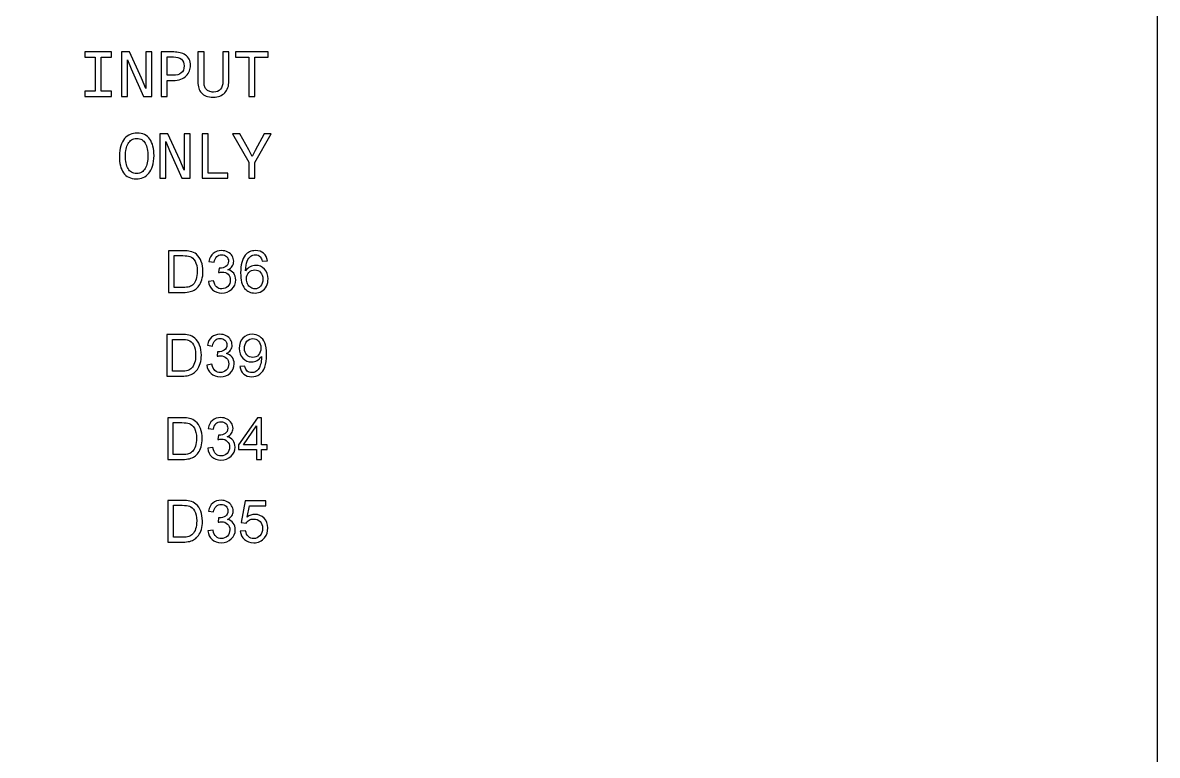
# Model space of a CAD drawing. Extents: x -3.55 to 1.83, y -0.93 to 2.57.
# Drawn here: x 0.479 to 1.833, y -0.05 to 0.824 of the extents above; entities that cross this region are included whole.
import ezdxf

# ---------------------------------------------------------------- set-up
doc = ezdxf.new("R2010")
doc.units = 0
doc.header["$MEASUREMENT"] = 0
doc.layers.add('LAYER_1', color=7, linetype='CONTINUOUS')

msp = doc.modelspace()

# ---------------------------------------------------------------- linework, layer by layer
at = {"layer": 'LAYER_1'}
msp.add_lwpolyline([(-2.9308, -0.9252), (1.833, -0.9252), (1.833, 2.5716), (-2.9308, 2.5716), (-2.9308, -0.9252)], close=True, dxfattribs=at)
for points, knots in [([(0.5651, 0.7834), (0.5651, 0.7834), (0.5529, 0.7834), (0.5529, 0.7834), (0.5529, 0.7834), (0.5529, 0.7895), (0.5529, 0.7895), (0.5529, 0.7895), (0.5847, 0.7895), (0.5847, 0.7895), (0.5847, 0.7895), (0.5847, 0.7834), (0.5847, 0.7834), (0.5847, 0.7834), (0.5724, 0.7834), (0.5724, 0.7834), (0.5724, 0.7834), (0.5724, 0.7425), (0.5724, 0.7425), (0.5724, 0.7425), (0.5847, 0.7425), (0.5847, 0.7425), (0.5847, 0.7425), (0.5847, 0.7363), (0.5847, 0.7363), (0.5847, 0.7363), (0.5529, 0.7363), (0.5529, 0.7363), (0.5529, 0.7363), (0.5529, 0.7425), (0.5529, 0.7425), (0.5529, 0.7425), (0.5651, 0.7425), (0.5651, 0.7425), (0.5651, 0.7425), (0.5651, 0.7834), (0.5651, 0.7834)], [0, 0, 0, 0, 0.083333, 0.083333, 0.083333, 0.166667, 0.166667, 0.166667, 0.25, 0.25, 0.25, 0.333333, 0.333333, 0.333333, 0.416667, 0.416667, 0.416667, 0.5, 0.5, 0.5, 0.583333, 0.583333, 0.583333, 0.666667, 0.666667, 0.666667, 0.75, 0.75, 0.75, 0.833333, 0.833333, 0.833333, 0.916667, 0.916667, 0.916667, 1, 1, 1, 1]), ([(0.6327, 0.7363), (0.6327, 0.7363), (0.6229, 0.7363), (0.6229, 0.7363), (0.6229, 0.7363), (0.608, 0.7695), (0.608, 0.7695), (0.608, 0.7695), (0.6038, 0.7801), (0.6038, 0.7801), (0.6038, 0.7801), (0.6038, 0.7533), (0.6038, 0.7533), (0.6038, 0.7533), (0.6038, 0.7363), (0.6038, 0.7363), (0.6038, 0.7363), (0.5965, 0.7363), (0.5965, 0.7363), (0.5965, 0.7363), (0.5965, 0.7895), (0.5965, 0.7895), (0.5965, 0.7895), (0.6062, 0.7895), (0.6062, 0.7895), (0.6062, 0.7895), (0.6203, 0.7581), (0.6203, 0.7581), (0.6203, 0.7581), (0.6254, 0.7459), (0.6254, 0.7459), (0.6254, 0.7459), (0.6254, 0.7744), (0.6254, 0.7744), (0.6254, 0.7744), (0.6254, 0.7895), (0.6254, 0.7895), (0.6254, 0.7895), (0.6327, 0.7895), (0.6327, 0.7895), (0.6327, 0.7895), (0.6327, 0.7363), (0.6327, 0.7363)], [0, 0, 0, 0, 0.071429, 0.071429, 0.071429, 0.142857, 0.142857, 0.142857, 0.214286, 0.214286, 0.214286, 0.285714, 0.285714, 0.285714, 0.357143, 0.357143, 0.357143, 0.428571, 0.428571, 0.428571, 0.5, 0.5, 0.5, 0.571429, 0.571429, 0.571429, 0.642857, 0.642857, 0.642857, 0.714286, 0.714286, 0.714286, 0.785714, 0.785714, 0.785714, 0.857143, 0.857143, 0.857143, 0.928571, 0.928571, 0.928571, 1, 1, 1, 1]), ([(0.6788, 0.7732), (0.6788, 0.771), (0.6784, 0.7689), (0.6776, 0.7668), (0.6768, 0.7646), (0.6755, 0.7627), (0.6738, 0.7611), (0.6721, 0.7594), (0.6699, 0.758), (0.6673, 0.757), (0.6646, 0.7559), (0.6614, 0.7554), (0.6578, 0.7554), (0.6578, 0.7554), (0.6512, 0.7554), (0.6512, 0.7554), (0.6512, 0.7554), (0.6512, 0.7363), (0.6512, 0.7363), (0.6512, 0.7363), (0.6439, 0.7363), (0.6439, 0.7363), (0.6439, 0.7363), (0.6439, 0.7895), (0.6439, 0.7895), (0.6439, 0.7895), (0.6589, 0.7895), (0.6589, 0.7895), (0.6615, 0.7895), (0.664, 0.7892), (0.6664, 0.7886), (0.6689, 0.788), (0.671, 0.7871), (0.6728, 0.7858), (0.6747, 0.7845), (0.6761, 0.7828), (0.6772, 0.7807), (0.6783, 0.7787), (0.6788, 0.7762), (0.6788, 0.7732)], [0, 0, 0, 0, 0.076923, 0.076923, 0.076923, 0.153846, 0.153846, 0.153846, 0.230769, 0.230769, 0.230769, 0.307692, 0.307692, 0.307692, 0.384615, 0.384615, 0.384615, 0.461538, 0.461538, 0.461538, 0.538462, 0.538462, 0.538462, 0.615385, 0.615385, 0.615385, 0.692308, 0.692308, 0.692308, 0.769231, 0.769231, 0.769231, 0.846154, 0.846154, 0.846154, 0.923077, 0.923077, 0.923077, 1, 1, 1, 1]), ([(0.7247, 0.7548), (0.7247, 0.7519), (0.7243, 0.7492), (0.7235, 0.7469), (0.7227, 0.7445), (0.7214, 0.7425), (0.7198, 0.7408), (0.7182, 0.7391), (0.7163, 0.7378), (0.714, 0.7369), (0.7116, 0.736), (0.709, 0.7356), (0.706, 0.7356), (0.7027, 0.7356), (0.6998, 0.736), (0.6975, 0.7369), (0.6952, 0.7377), (0.6934, 0.739), (0.6919, 0.7406), (0.6904, 0.7421), (0.6894, 0.744), (0.6887, 0.7463), (0.6881, 0.7485), (0.6877, 0.751), (0.6877, 0.7537), (0.6877, 0.7537), (0.6877, 0.7895), (0.6877, 0.7895), (0.6877, 0.7895), (0.695, 0.7895), (0.695, 0.7895), (0.695, 0.7895), (0.695, 0.7543), (0.695, 0.7543), (0.695, 0.7522), (0.6952, 0.7504), (0.6956, 0.7488), (0.696, 0.7472), (0.6966, 0.7459), (0.6975, 0.7449), (0.6984, 0.7438), (0.6996, 0.743), (0.701, 0.7425), (0.7024, 0.7419), (0.7041, 0.7416), (0.7062, 0.7416), (0.7101, 0.7416), (0.7129, 0.7428), (0.7147, 0.745), (0.7166, 0.7472), (0.7175, 0.7503), (0.7175, 0.7544), (0.7175, 0.7544), (0.7175, 0.7895), (0.7175, 0.7895), (0.7175, 0.7895), (0.7247, 0.7895), (0.7247, 0.7895), (0.7247, 0.7895), (0.7247, 0.7548), (0.7247, 0.7548)], [0, 0, 0, 0, 0.05, 0.05, 0.05, 0.1, 0.1, 0.1, 0.15, 0.15, 0.15, 0.2, 0.2, 0.2, 0.25, 0.25, 0.25, 0.3, 0.3, 0.3, 0.35, 0.35, 0.35, 0.4, 0.4, 0.4, 0.45, 0.45, 0.45, 0.5, 0.5, 0.5, 0.55, 0.55, 0.55, 0.6, 0.6, 0.6, 0.65, 0.65, 0.65, 0.7, 0.7, 0.7, 0.75, 0.75, 0.75, 0.8, 0.8, 0.8, 0.85, 0.85, 0.85, 0.9, 0.9, 0.9, 0.95, 0.95, 0.95, 1, 1, 1, 1]), ([(0.7715, 0.7833), (0.7715, 0.7833), (0.7557, 0.7833), (0.7557, 0.7833), (0.7557, 0.7833), (0.7557, 0.7363), (0.7557, 0.7363), (0.7557, 0.7363), (0.7484, 0.7363), (0.7484, 0.7363), (0.7484, 0.7363), (0.7484, 0.7833), (0.7484, 0.7833), (0.7484, 0.7833), (0.7326, 0.7833), (0.7326, 0.7833), (0.7326, 0.7833), (0.7326, 0.7895), (0.7326, 0.7895), (0.7326, 0.7895), (0.7715, 0.7895), (0.7715, 0.7895), (0.7715, 0.7895), (0.7715, 0.7833), (0.7715, 0.7833)], [0, 0, 0, 0, 0.125, 0.125, 0.125, 0.25, 0.25, 0.25, 0.375, 0.375, 0.375, 0.5, 0.5, 0.5, 0.625, 0.625, 0.625, 0.75, 0.75, 0.75, 0.875, 0.875, 0.875, 1, 1, 1, 1]), ([(0.6713, 0.7729), (0.6713, 0.7763), (0.6702, 0.7789), (0.668, 0.7808), (0.6657, 0.7826), (0.6626, 0.7835), (0.6586, 0.7835), (0.6586, 0.7835), (0.6512, 0.7835), (0.6512, 0.7835), (0.6512, 0.7835), (0.6512, 0.7616), (0.6512, 0.7616), (0.6512, 0.7616), (0.6579, 0.7616), (0.6579, 0.7616), (0.6622, 0.7616), (0.6655, 0.7625), (0.6678, 0.7644), (0.6702, 0.7662), (0.6713, 0.7691), (0.6713, 0.7729)], [0, 0, 0, 0, 0.142857, 0.142857, 0.142857, 0.285714, 0.285714, 0.285714, 0.428571, 0.428571, 0.428571, 0.571429, 0.571429, 0.571429, 0.714286, 0.714286, 0.714286, 0.857143, 0.857143, 0.857143, 1, 1, 1, 1]), ([(0.6353, 0.6657), (0.6353, 0.6609), (0.6347, 0.6568), (0.6336, 0.6533), (0.6324, 0.6498), (0.6309, 0.6469), (0.629, 0.6447), (0.6271, 0.6424), (0.6249, 0.6407), (0.6223, 0.6396), (0.6197, 0.6385), (0.617, 0.638), (0.6142, 0.638), (0.6108, 0.638), (0.6078, 0.6386), (0.6053, 0.6398), (0.6027, 0.6411), (0.6006, 0.6429), (0.5989, 0.6452), (0.5973, 0.6475), (0.596, 0.6504), (0.5952, 0.6537), (0.5944, 0.6571), (0.594, 0.6608), (0.594, 0.6651), (0.594, 0.6698), (0.5946, 0.6739), (0.5957, 0.6773), (0.5968, 0.6808), (0.5983, 0.6837), (0.6002, 0.686), (0.6021, 0.6882), (0.6044, 0.6899), (0.6069, 0.691), (0.6094, 0.6921), (0.6121, 0.6926), (0.615, 0.6926), (0.6184, 0.6926), (0.6214, 0.692), (0.6239, 0.6908), (0.6265, 0.6895), (0.6286, 0.6877), (0.6303, 0.6854), (0.6319, 0.6831), (0.6332, 0.6803), (0.634, 0.6769), (0.6348, 0.6736), (0.6353, 0.6698), (0.6353, 0.6657)], [0, 0, 0, 0, 0.0625, 0.0625, 0.0625, 0.125, 0.125, 0.125, 0.1875, 0.1875, 0.1875, 0.25, 0.25, 0.25, 0.3125, 0.3125, 0.3125, 0.375, 0.375, 0.375, 0.4375, 0.4375, 0.4375, 0.5, 0.5, 0.5, 0.5625, 0.5625, 0.5625, 0.625, 0.625, 0.625, 0.6875, 0.6875, 0.6875, 0.75, 0.75, 0.75, 0.8125, 0.8125, 0.8125, 0.875, 0.875, 0.875, 0.9375, 0.9375, 0.9375, 1, 1, 1, 1]), ([(0.6785, 0.6387), (0.6785, 0.6387), (0.6687, 0.6387), (0.6687, 0.6387), (0.6687, 0.6387), (0.6539, 0.6719), (0.6539, 0.6719), (0.6539, 0.6719), (0.6496, 0.6826), (0.6496, 0.6826), (0.6496, 0.6826), (0.6496, 0.6557), (0.6496, 0.6557), (0.6496, 0.6557), (0.6496, 0.6387), (0.6496, 0.6387), (0.6496, 0.6387), (0.6423, 0.6387), (0.6423, 0.6387), (0.6423, 0.6387), (0.6423, 0.6919), (0.6423, 0.6919), (0.6423, 0.6919), (0.652, 0.6919), (0.652, 0.6919), (0.652, 0.6919), (0.6661, 0.6605), (0.6661, 0.6605), (0.6661, 0.6605), (0.6712, 0.6483), (0.6712, 0.6483), (0.6712, 0.6483), (0.6712, 0.6768), (0.6712, 0.6768), (0.6712, 0.6768), (0.6712, 0.6919), (0.6712, 0.6919), (0.6712, 0.6919), (0.6785, 0.6919), (0.6785, 0.6919), (0.6785, 0.6919), (0.6785, 0.6387), (0.6785, 0.6387)], [0, 0, 0, 0, 0.071429, 0.071429, 0.071429, 0.142857, 0.142857, 0.142857, 0.214286, 0.214286, 0.214286, 0.285714, 0.285714, 0.285714, 0.357143, 0.357143, 0.357143, 0.428571, 0.428571, 0.428571, 0.5, 0.5, 0.5, 0.571429, 0.571429, 0.571429, 0.642857, 0.642857, 0.642857, 0.714286, 0.714286, 0.714286, 0.785714, 0.785714, 0.785714, 0.857143, 0.857143, 0.857143, 0.928571, 0.928571, 0.928571, 1, 1, 1, 1]), ([(0.7234, 0.6387), (0.7234, 0.6387), (0.6928, 0.6387), (0.6928, 0.6387), (0.6928, 0.6387), (0.6928, 0.6919), (0.6928, 0.6919), (0.6928, 0.6919), (0.7001, 0.6919), (0.7001, 0.6919), (0.7001, 0.6919), (0.7001, 0.6449), (0.7001, 0.6449), (0.7001, 0.6449), (0.7234, 0.6449), (0.7234, 0.6449), (0.7234, 0.6449), (0.7234, 0.6387), (0.7234, 0.6387)], [0, 0, 0, 0, 0.166667, 0.166667, 0.166667, 0.333333, 0.333333, 0.333333, 0.5, 0.5, 0.5, 0.666667, 0.666667, 0.666667, 0.833333, 0.833333, 0.833333, 1, 1, 1, 1]), ([(0.775, 0.6919), (0.775, 0.6919), (0.7557, 0.6577), (0.7557, 0.6577), (0.7557, 0.6577), (0.7557, 0.6387), (0.7557, 0.6387), (0.7557, 0.6387), (0.7484, 0.6387), (0.7484, 0.6387), (0.7484, 0.6387), (0.7484, 0.6579), (0.7484, 0.6579), (0.7484, 0.6579), (0.7291, 0.6919), (0.7291, 0.6919), (0.7291, 0.6919), (0.7379, 0.6919), (0.7379, 0.6919), (0.7379, 0.6919), (0.7485, 0.6725), (0.7485, 0.6725), (0.7485, 0.6725), (0.7524, 0.6646), (0.7524, 0.6646), (0.7524, 0.6646), (0.7559, 0.6717), (0.7559, 0.6717), (0.7559, 0.6717), (0.7666, 0.6919), (0.7666, 0.6919), (0.7666, 0.6919), (0.775, 0.6919), (0.775, 0.6919)], [0, 0, 0, 0, 0.090909, 0.090909, 0.090909, 0.181818, 0.181818, 0.181818, 0.272727, 0.272727, 0.272727, 0.363636, 0.363636, 0.363636, 0.454545, 0.454545, 0.454545, 0.545455, 0.545455, 0.545455, 0.636364, 0.636364, 0.636364, 0.727273, 0.727273, 0.727273, 0.818182, 0.818182, 0.818182, 0.909091, 0.909091, 0.909091, 1, 1, 1, 1]), ([(0.628, 0.6651), (0.628, 0.6683), (0.6278, 0.6711), (0.6273, 0.6737), (0.6268, 0.6763), (0.626, 0.6785), (0.6249, 0.6804), (0.6239, 0.6823), (0.6225, 0.6837), (0.6208, 0.6848), (0.619, 0.6858), (0.617, 0.6863), (0.6146, 0.6863), (0.6123, 0.6863), (0.6103, 0.6858), (0.6086, 0.6847), (0.6069, 0.6836), (0.6055, 0.6821), (0.6044, 0.6802), (0.6034, 0.6783), (0.6026, 0.6761), (0.602, 0.6736), (0.6015, 0.671), (0.6013, 0.6683), (0.6013, 0.6655), (0.6013, 0.6623), (0.6015, 0.6595), (0.602, 0.6569), (0.6025, 0.6543), (0.6033, 0.6521), (0.6044, 0.6502), (0.6054, 0.6483), (0.6068, 0.6469), (0.6085, 0.6459), (0.6102, 0.6448), (0.6122, 0.6443), (0.6146, 0.6443), (0.6169, 0.6443), (0.6189, 0.6449), (0.6206, 0.646), (0.6223, 0.6471), (0.6237, 0.6486), (0.6248, 0.6504), (0.6259, 0.6523), (0.6267, 0.6545), (0.6272, 0.6571), (0.6277, 0.6596), (0.628, 0.6623), (0.628, 0.6651)], [0, 0, 0, 0, 0.0625, 0.0625, 0.0625, 0.125, 0.125, 0.125, 0.1875, 0.1875, 0.1875, 0.25, 0.25, 0.25, 0.3125, 0.3125, 0.3125, 0.375, 0.375, 0.375, 0.4375, 0.4375, 0.4375, 0.5, 0.5, 0.5, 0.5625, 0.5625, 0.5625, 0.625, 0.625, 0.625, 0.6875, 0.6875, 0.6875, 0.75, 0.75, 0.75, 0.8125, 0.8125, 0.8125, 0.875, 0.875, 0.875, 0.9375, 0.9375, 0.9375, 1, 1, 1, 1]), ([(0.6526, 0.5024), (0.6526, 0.5024), (0.6526, 0.5521), (0.6526, 0.5521), (0.6526, 0.5521), (0.6697, 0.5521), (0.6697, 0.5521), (0.6736, 0.5521), (0.6765, 0.5519), (0.6786, 0.5514), (0.6814, 0.5508), (0.6839, 0.5496), (0.6859, 0.5479), (0.6885, 0.5456), (0.6904, 0.5428), (0.6917, 0.5394), (0.6931, 0.5359), (0.6937, 0.532), (0.6937, 0.5275), (0.6937, 0.5238), (0.6933, 0.5204), (0.6924, 0.5175), (0.6915, 0.5146), (0.6904, 0.5122), (0.689, 0.5103), (0.6876, 0.5084), (0.6861, 0.5069), (0.6845, 0.5058), (0.6828, 0.5047), (0.6808, 0.5038), (0.6785, 0.5033), (0.6762, 0.5027), (0.6735, 0.5024), (0.6705, 0.5024), (0.6705, 0.5024), (0.6526, 0.5024), (0.6526, 0.5024)], [0, 0, 0, 0, 0.083333, 0.083333, 0.083333, 0.166667, 0.166667, 0.166667, 0.25, 0.25, 0.25, 0.333333, 0.333333, 0.333333, 0.416667, 0.416667, 0.416667, 0.5, 0.5, 0.5, 0.583333, 0.583333, 0.583333, 0.666667, 0.666667, 0.666667, 0.75, 0.75, 0.75, 0.833333, 0.833333, 0.833333, 0.916667, 0.916667, 0.916667, 1, 1, 1, 1]), ([(0.6592, 0.5083), (0.6592, 0.5083), (0.6698, 0.5083), (0.6698, 0.5083), (0.6731, 0.5083), (0.6756, 0.5086), (0.6775, 0.5092), (0.6794, 0.5098), (0.6808, 0.5106), (0.682, 0.5117), (0.6835, 0.5133), (0.6847, 0.5154), (0.6856, 0.5181), (0.6865, 0.5207), (0.6869, 0.5239), (0.6869, 0.5276), (0.6869, 0.5329), (0.686, 0.5369), (0.6843, 0.5397), (0.6826, 0.5425), (0.6806, 0.5443), (0.6781, 0.5453), (0.6764, 0.546), (0.6735, 0.5463), (0.6696, 0.5463), (0.6696, 0.5463), (0.6592, 0.5463), (0.6592, 0.5463), (0.6592, 0.5463), (0.6592, 0.5083), (0.6592, 0.5083)], [0, 0, 0, 0, 0.1, 0.1, 0.1, 0.2, 0.2, 0.2, 0.3, 0.3, 0.3, 0.4, 0.4, 0.4, 0.5, 0.5, 0.5, 0.6, 0.6, 0.6, 0.7, 0.7, 0.7, 0.8, 0.8, 0.8, 0.9, 0.9, 0.9, 1, 1, 1, 1]), ([(0.7003, 0.5156), (0.7003, 0.5156), (0.7064, 0.5164), (0.7064, 0.5164), (0.7071, 0.513), (0.7083, 0.5105), (0.71, 0.5089), (0.7117, 0.5074), (0.7137, 0.5067), (0.7162, 0.5067), (0.7191, 0.5067), (0.7215, 0.5076), (0.7235, 0.5096), (0.7254, 0.5116), (0.7264, 0.5141), (0.7264, 0.517), (0.7264, 0.5198), (0.7255, 0.5221), (0.7237, 0.524), (0.7218, 0.5258), (0.7195, 0.5267), (0.7167, 0.5267), (0.7155, 0.5267), (0.7141, 0.5265), (0.7124, 0.526), (0.7124, 0.526), (0.713, 0.5314), (0.713, 0.5314), (0.7134, 0.5313), (0.7138, 0.5313), (0.714, 0.5313), (0.7166, 0.5313), (0.719, 0.532), (0.7211, 0.5333), (0.7232, 0.5347), (0.7242, 0.5368), (0.7242, 0.5396), (0.7242, 0.5418), (0.7234, 0.5437), (0.7219, 0.5451), (0.7204, 0.5466), (0.7184, 0.5473), (0.7161, 0.5473), (0.7137, 0.5473), (0.7117, 0.5466), (0.7101, 0.5451), (0.7085, 0.5436), (0.7075, 0.5413), (0.707, 0.5383), (0.707, 0.5383), (0.7009, 0.5394), (0.7009, 0.5394), (0.7017, 0.5435), (0.7034, 0.5467), (0.706, 0.549), (0.7087, 0.5512), (0.712, 0.5523), (0.7159, 0.5523), (0.7186, 0.5523), (0.7211, 0.5518), (0.7234, 0.5506), (0.7257, 0.5494), (0.7274, 0.5479), (0.7286, 0.5459), (0.7298, 0.5438), (0.7304, 0.5417), (0.7304, 0.5395), (0.7304, 0.5373), (0.7299, 0.5354), (0.7287, 0.5336), (0.7276, 0.5319), (0.7259, 0.5304), (0.7236, 0.5294), (0.7265, 0.5287), (0.7288, 0.5273), (0.7304, 0.5252), (0.7321, 0.5231), (0.7329, 0.5204), (0.7329, 0.5172), (0.7329, 0.5128), (0.7313, 0.5091), (0.7281, 0.5061), (0.725, 0.5031), (0.721, 0.5016), (0.7161, 0.5016), (0.7118, 0.5016), (0.7081, 0.5029), (0.7053, 0.5055), (0.7024, 0.5081), (0.7007, 0.5115), (0.7003, 0.5156)], [0, 0, 0, 0, 0.033333, 0.033333, 0.033333, 0.066667, 0.066667, 0.066667, 0.1, 0.1, 0.1, 0.133333, 0.133333, 0.133333, 0.166667, 0.166667, 0.166667, 0.2, 0.2, 0.2, 0.233333, 0.233333, 0.233333, 0.266667, 0.266667, 0.266667, 0.3, 0.3, 0.3, 0.333333, 0.333333, 0.333333, 0.366667, 0.366667, 0.366667, 0.4, 0.4, 0.4, 0.433333, 0.433333, 0.433333, 0.466667, 0.466667, 0.466667, 0.5, 0.5, 0.5, 0.533333, 0.533333, 0.533333, 0.566667, 0.566667, 0.566667, 0.6, 0.6, 0.6, 0.633333, 0.633333, 0.633333, 0.666667, 0.666667, 0.666667, 0.7, 0.7, 0.7, 0.733333, 0.733333, 0.733333, 0.766667, 0.766667, 0.766667, 0.8, 0.8, 0.8, 0.833333, 0.833333, 0.833333, 0.866667, 0.866667, 0.866667, 0.9, 0.9, 0.9, 0.933333, 0.933333, 0.933333, 0.966667, 0.966667, 0.966667, 1, 1, 1, 1]), ([(0.7707, 0.54), (0.7707, 0.54), (0.7646, 0.5395), (0.7646, 0.5395), (0.7641, 0.5419), (0.7633, 0.5436), (0.7623, 0.5447), (0.7606, 0.5465), (0.7586, 0.5473), (0.7562, 0.5473), (0.7542, 0.5473), (0.7525, 0.5468), (0.751, 0.5457), (0.7491, 0.5443), (0.7476, 0.5423), (0.7464, 0.5396), (0.7453, 0.5369), (0.7447, 0.5331), (0.7447, 0.5281), (0.7462, 0.5303), (0.748, 0.532), (0.7501, 0.5331), (0.7522, 0.5342), (0.7545, 0.5347), (0.7568, 0.5347), (0.7609, 0.5347), (0.7643, 0.5332), (0.7672, 0.5302), (0.7701, 0.5272), (0.7715, 0.5233), (0.7715, 0.5186), (0.7715, 0.5155), (0.7708, 0.5126), (0.7695, 0.5099), (0.7681, 0.5072), (0.7663, 0.5051), (0.7639, 0.5037), (0.7616, 0.5023), (0.7589, 0.5016), (0.7559, 0.5016), (0.7508, 0.5016), (0.7467, 0.5035), (0.7435, 0.5072), (0.7403, 0.5109), (0.7387, 0.5171), (0.7387, 0.5257), (0.7387, 0.5353), (0.7404, 0.5423), (0.744, 0.5467), (0.7471, 0.5504), (0.7513, 0.5523), (0.7565, 0.5523), (0.7604, 0.5523), (0.7637, 0.5512), (0.7662, 0.5491), (0.7687, 0.5469), (0.7702, 0.5439), (0.7707, 0.54)], [0, 0, 0, 0, 0.052632, 0.052632, 0.052632, 0.105263, 0.105263, 0.105263, 0.157895, 0.157895, 0.157895, 0.210526, 0.210526, 0.210526, 0.263158, 0.263158, 0.263158, 0.315789, 0.315789, 0.315789, 0.368421, 0.368421, 0.368421, 0.421053, 0.421053, 0.421053, 0.473684, 0.473684, 0.473684, 0.526316, 0.526316, 0.526316, 0.578947, 0.578947, 0.578947, 0.631579, 0.631579, 0.631579, 0.684211, 0.684211, 0.684211, 0.736842, 0.736842, 0.736842, 0.789474, 0.789474, 0.789474, 0.842105, 0.842105, 0.842105, 0.894737, 0.894737, 0.894737, 0.947368, 0.947368, 0.947368, 1, 1, 1, 1]), ([(0.7457, 0.5185), (0.7457, 0.5164), (0.7461, 0.5144), (0.747, 0.5125), (0.7479, 0.5106), (0.7492, 0.5091), (0.7507, 0.5081), (0.7523, 0.5071), (0.754, 0.5066), (0.7558, 0.5066), (0.7584, 0.5066), (0.7606, 0.5076), (0.7625, 0.5097), (0.7643, 0.5118), (0.7653, 0.5146), (0.7653, 0.5182), (0.7653, 0.5216), (0.7643, 0.5243), (0.7625, 0.5263), (0.7607, 0.5283), (0.7584, 0.5293), (0.7556, 0.5293), (0.7528, 0.5293), (0.7505, 0.5283), (0.7486, 0.5263), (0.7466, 0.5243), (0.7457, 0.5217), (0.7457, 0.5185)], [0, 0, 0, 0, 0.111111, 0.111111, 0.111111, 0.222222, 0.222222, 0.222222, 0.333333, 0.333333, 0.333333, 0.444444, 0.444444, 0.444444, 0.555556, 0.555556, 0.555556, 0.666667, 0.666667, 0.666667, 0.777778, 0.777778, 0.777778, 0.888889, 0.888889, 0.888889, 1, 1, 1, 1]), ([(0.6507, 0.4024), (0.6507, 0.4024), (0.6507, 0.4522), (0.6507, 0.4522), (0.6507, 0.4522), (0.6678, 0.4522), (0.6678, 0.4522), (0.6717, 0.4522), (0.6746, 0.4519), (0.6767, 0.4515), (0.6795, 0.4508), (0.682, 0.4496), (0.684, 0.4479), (0.6866, 0.4457), (0.6885, 0.4428), (0.6898, 0.4394), (0.6912, 0.4359), (0.6918, 0.432), (0.6918, 0.4276), (0.6918, 0.4238), (0.6914, 0.4204), (0.6905, 0.4175), (0.6896, 0.4146), (0.6885, 0.4122), (0.6871, 0.4103), (0.6857, 0.4084), (0.6842, 0.4069), (0.6826, 0.4058), (0.6809, 0.4047), (0.6789, 0.4039), (0.6766, 0.4033), (0.6743, 0.4027), (0.6716, 0.4024), (0.6686, 0.4024), (0.6686, 0.4024), (0.6507, 0.4024), (0.6507, 0.4024)], [0, 0, 0, 0, 0.083333, 0.083333, 0.083333, 0.166667, 0.166667, 0.166667, 0.25, 0.25, 0.25, 0.333333, 0.333333, 0.333333, 0.416667, 0.416667, 0.416667, 0.5, 0.5, 0.5, 0.583333, 0.583333, 0.583333, 0.666667, 0.666667, 0.666667, 0.75, 0.75, 0.75, 0.833333, 0.833333, 0.833333, 0.916667, 0.916667, 0.916667, 1, 1, 1, 1]), ([(0.6984, 0.4156), (0.6984, 0.4156), (0.7045, 0.4165), (0.7045, 0.4165), (0.7052, 0.413), (0.7064, 0.4105), (0.7081, 0.409), (0.7098, 0.4074), (0.7118, 0.4067), (0.7143, 0.4067), (0.7172, 0.4067), (0.7196, 0.4077), (0.7216, 0.4097), (0.7235, 0.4117), (0.7245, 0.4141), (0.7245, 0.4171), (0.7245, 0.4199), (0.7236, 0.4222), (0.7218, 0.424), (0.7199, 0.4258), (0.7176, 0.4267), (0.7148, 0.4267), (0.7136, 0.4267), (0.7122, 0.4265), (0.7105, 0.4261), (0.7105, 0.4261), (0.7111, 0.4314), (0.7111, 0.4314), (0.7115, 0.4314), (0.7119, 0.4313), (0.7121, 0.4313), (0.7147, 0.4313), (0.7171, 0.432), (0.7192, 0.4334), (0.7213, 0.4347), (0.7223, 0.4368), (0.7223, 0.4396), (0.7223, 0.4419), (0.7215, 0.4437), (0.72, 0.4452), (0.7185, 0.4466), (0.7165, 0.4474), (0.7141, 0.4474), (0.7118, 0.4474), (0.7098, 0.4466), (0.7082, 0.4451), (0.7066, 0.4436), (0.7056, 0.4414), (0.7051, 0.4383), (0.7051, 0.4383), (0.699, 0.4395), (0.699, 0.4395), (0.6998, 0.4436), (0.7015, 0.4467), (0.7041, 0.449), (0.7068, 0.4512), (0.7101, 0.4524), (0.714, 0.4524), (0.7167, 0.4524), (0.7192, 0.4518), (0.7215, 0.4506), (0.7238, 0.4495), (0.7255, 0.4479), (0.7267, 0.4459), (0.7279, 0.4439), (0.7285, 0.4417), (0.7285, 0.4395), (0.7285, 0.4373), (0.728, 0.4354), (0.7268, 0.4336), (0.7257, 0.4319), (0.724, 0.4305), (0.7217, 0.4294), (0.7246, 0.4288), (0.7269, 0.4274), (0.7285, 0.4252), (0.7302, 0.4231), (0.731, 0.4204), (0.731, 0.4172), (0.731, 0.4128), (0.7294, 0.4092), (0.7262, 0.4061), (0.7231, 0.4031), (0.7191, 0.4016), (0.7142, 0.4016), (0.7099, 0.4016), (0.7062, 0.4029), (0.7034, 0.4055), (0.7005, 0.4081), (0.6988, 0.4115), (0.6984, 0.4156)], [0, 0, 0, 0, 0.033333, 0.033333, 0.033333, 0.066667, 0.066667, 0.066667, 0.1, 0.1, 0.1, 0.133333, 0.133333, 0.133333, 0.166667, 0.166667, 0.166667, 0.2, 0.2, 0.2, 0.233333, 0.233333, 0.233333, 0.266667, 0.266667, 0.266667, 0.3, 0.3, 0.3, 0.333333, 0.333333, 0.333333, 0.366667, 0.366667, 0.366667, 0.4, 0.4, 0.4, 0.433333, 0.433333, 0.433333, 0.466667, 0.466667, 0.466667, 0.5, 0.5, 0.5, 0.533333, 0.533333, 0.533333, 0.566667, 0.566667, 0.566667, 0.6, 0.6, 0.6, 0.633333, 0.633333, 0.633333, 0.666667, 0.666667, 0.666667, 0.7, 0.7, 0.7, 0.733333, 0.733333, 0.733333, 0.766667, 0.766667, 0.766667, 0.8, 0.8, 0.8, 0.833333, 0.833333, 0.833333, 0.866667, 0.866667, 0.866667, 0.9, 0.9, 0.9, 0.933333, 0.933333, 0.933333, 0.966667, 0.966667, 0.966667, 1, 1, 1, 1]), ([(0.7379, 0.414), (0.7379, 0.414), (0.7438, 0.4145), (0.7438, 0.4145), (0.7443, 0.4117), (0.7452, 0.4097), (0.7466, 0.4085), (0.748, 0.4072), (0.7498, 0.4066), (0.752, 0.4066), (0.7539, 0.4066), (0.7555, 0.407), (0.7569, 0.4079), (0.7584, 0.4088), (0.7595, 0.4099), (0.7604, 0.4114), (0.7613, 0.4128), (0.7621, 0.4147), (0.7627, 0.4172), (0.7633, 0.4196), (0.7636, 0.4221), (0.7636, 0.4246), (0.7636, 0.4249), (0.7636, 0.4253), (0.7636, 0.4259), (0.7623, 0.4239), (0.7607, 0.4223), (0.7586, 0.4211), (0.7565, 0.4199), (0.7542, 0.4193), (0.7517, 0.4193), (0.7476, 0.4193), (0.7441, 0.4208), (0.7413, 0.4238), (0.7385, 0.4268), (0.737, 0.4307), (0.737, 0.4356), (0.737, 0.4406), (0.7385, 0.4447), (0.7415, 0.4478), (0.7444, 0.4508), (0.7482, 0.4524), (0.7526, 0.4524), (0.7559, 0.4524), (0.7588, 0.4515), (0.7615, 0.4498), (0.7642, 0.448), (0.7662, 0.4455), (0.7676, 0.4423), (0.769, 0.4391), (0.7697, 0.4344), (0.7697, 0.4283), (0.7697, 0.422), (0.769, 0.4169), (0.7676, 0.4132), (0.7662, 0.4094), (0.7642, 0.4065), (0.7615, 0.4046), (0.7587, 0.4026), (0.7556, 0.4016), (0.7519, 0.4016), (0.748, 0.4016), (0.7448, 0.4027), (0.7424, 0.4048), (0.7399, 0.407), (0.7384, 0.4101), (0.7379, 0.414)], [0, 0, 0, 0, 0.045455, 0.045455, 0.045455, 0.090909, 0.090909, 0.090909, 0.136364, 0.136364, 0.136364, 0.181818, 0.181818, 0.181818, 0.227273, 0.227273, 0.227273, 0.272727, 0.272727, 0.272727, 0.318182, 0.318182, 0.318182, 0.363636, 0.363636, 0.363636, 0.409091, 0.409091, 0.409091, 0.454545, 0.454545, 0.454545, 0.5, 0.5, 0.5, 0.545455, 0.545455, 0.545455, 0.590909, 0.590909, 0.590909, 0.636364, 0.636364, 0.636364, 0.681818, 0.681818, 0.681818, 0.727273, 0.727273, 0.727273, 0.772727, 0.772727, 0.772727, 0.818182, 0.818182, 0.818182, 0.863636, 0.863636, 0.863636, 0.909091, 0.909091, 0.909091, 0.954545, 0.954545, 0.954545, 1, 1, 1, 1]), ([(0.7629, 0.4359), (0.7629, 0.4394), (0.7619, 0.4422), (0.7601, 0.4442), (0.7582, 0.4463), (0.756, 0.4473), (0.7534, 0.4473), (0.7506, 0.4473), (0.7483, 0.4462), (0.7463, 0.444), (0.7443, 0.4418), (0.7433, 0.4389), (0.7433, 0.4354), (0.7433, 0.4322), (0.7442, 0.4297), (0.7461, 0.4277), (0.748, 0.4257), (0.7504, 0.4247), (0.7532, 0.4247), (0.756, 0.4247), (0.7583, 0.4257), (0.7601, 0.4277), (0.762, 0.4297), (0.7629, 0.4324), (0.7629, 0.4359)], [0, 0, 0, 0, 0.125, 0.125, 0.125, 0.25, 0.25, 0.25, 0.375, 0.375, 0.375, 0.5, 0.5, 0.5, 0.625, 0.625, 0.625, 0.75, 0.75, 0.75, 0.875, 0.875, 0.875, 1, 1, 1, 1]), ([(0.6573, 0.4083), (0.6573, 0.4083), (0.6679, 0.4083), (0.6679, 0.4083), (0.6712, 0.4083), (0.6737, 0.4086), (0.6756, 0.4092), (0.6775, 0.4098), (0.6789, 0.4107), (0.6801, 0.4118), (0.6816, 0.4133), (0.6828, 0.4154), (0.6837, 0.4181), (0.6846, 0.4207), (0.685, 0.4239), (0.685, 0.4277), (0.685, 0.4329), (0.6841, 0.4369), (0.6824, 0.4397), (0.6807, 0.4425), (0.6787, 0.4444), (0.6762, 0.4453), (0.6745, 0.446), (0.6716, 0.4463), (0.6677, 0.4463), (0.6677, 0.4463), (0.6573, 0.4463), (0.6573, 0.4463), (0.6573, 0.4463), (0.6573, 0.4083), (0.6573, 0.4083)], [0, 0, 0, 0, 0.1, 0.1, 0.1, 0.2, 0.2, 0.2, 0.3, 0.3, 0.3, 0.4, 0.4, 0.4, 0.5, 0.5, 0.5, 0.6, 0.6, 0.6, 0.7, 0.7, 0.7, 0.8, 0.8, 0.8, 0.9, 0.9, 0.9, 1, 1, 1, 1]), ([(0.6517, 0.303), (0.6517, 0.303), (0.6517, 0.3527), (0.6517, 0.3527), (0.6517, 0.3527), (0.6688, 0.3527), (0.6688, 0.3527), (0.6727, 0.3527), (0.6757, 0.3525), (0.6777, 0.352), (0.6805, 0.3513), (0.683, 0.3501), (0.685, 0.3484), (0.6876, 0.3462), (0.6896, 0.3434), (0.6909, 0.3399), (0.6922, 0.3365), (0.6928, 0.3325), (0.6928, 0.3281), (0.6928, 0.3243), (0.6924, 0.321), (0.6915, 0.3181), (0.6906, 0.3152), (0.6895, 0.3127), (0.6881, 0.3108), (0.6867, 0.3089), (0.6852, 0.3074), (0.6836, 0.3063), (0.6819, 0.3052), (0.68, 0.3044), (0.6776, 0.3038), (0.6753, 0.3033), (0.6727, 0.303), (0.6697, 0.303), (0.6697, 0.303), (0.6517, 0.303), (0.6517, 0.303)], [0, 0, 0, 0, 0.083333, 0.083333, 0.083333, 0.166667, 0.166667, 0.166667, 0.25, 0.25, 0.25, 0.333333, 0.333333, 0.333333, 0.416667, 0.416667, 0.416667, 0.5, 0.5, 0.5, 0.583333, 0.583333, 0.583333, 0.666667, 0.666667, 0.666667, 0.75, 0.75, 0.75, 0.833333, 0.833333, 0.833333, 0.916667, 0.916667, 0.916667, 1, 1, 1, 1]), ([(0.6994, 0.3162), (0.6994, 0.3162), (0.7055, 0.317), (0.7055, 0.317), (0.7062, 0.3135), (0.7074, 0.311), (0.7091, 0.3095), (0.7108, 0.308), (0.7128, 0.3072), (0.7153, 0.3072), (0.7182, 0.3072), (0.7206, 0.3082), (0.7226, 0.3102), (0.7246, 0.3122), (0.7255, 0.3147), (0.7255, 0.3176), (0.7255, 0.3204), (0.7246, 0.3227), (0.7228, 0.3245), (0.721, 0.3264), (0.7186, 0.3273), (0.7158, 0.3273), (0.7146, 0.3273), (0.7132, 0.327), (0.7115, 0.3266), (0.7115, 0.3266), (0.7122, 0.3319), (0.7122, 0.3319), (0.7126, 0.3319), (0.7129, 0.3319), (0.7131, 0.3319), (0.7158, 0.3319), (0.7181, 0.3326), (0.7202, 0.3339), (0.7223, 0.3353), (0.7233, 0.3373), (0.7233, 0.3402), (0.7233, 0.3424), (0.7226, 0.3442), (0.721, 0.3457), (0.7195, 0.3472), (0.7176, 0.3479), (0.7152, 0.3479), (0.7128, 0.3479), (0.7108, 0.3472), (0.7092, 0.3457), (0.7076, 0.3441), (0.7066, 0.3419), (0.7062, 0.3389), (0.7062, 0.3389), (0.7001, 0.34), (0.7001, 0.34), (0.7008, 0.3441), (0.7025, 0.3473), (0.7051, 0.3495), (0.7078, 0.3518), (0.7111, 0.3529), (0.715, 0.3529), (0.7177, 0.3529), (0.7202, 0.3523), (0.7225, 0.3512), (0.7248, 0.35), (0.7266, 0.3484), (0.7278, 0.3464), (0.729, 0.3444), (0.7296, 0.3423), (0.7296, 0.34), (0.7296, 0.3379), (0.729, 0.3359), (0.7278, 0.3342), (0.7267, 0.3324), (0.725, 0.331), (0.7227, 0.33), (0.7257, 0.3293), (0.7279, 0.3279), (0.7296, 0.3257), (0.7312, 0.3236), (0.732, 0.3209), (0.732, 0.3177), (0.732, 0.3134), (0.7304, 0.3097), (0.7273, 0.3067), (0.7241, 0.3037), (0.7201, 0.3021), (0.7152, 0.3021), (0.7109, 0.3021), (0.7073, 0.3035), (0.7044, 0.3061), (0.7015, 0.3087), (0.6998, 0.312), (0.6994, 0.3162)], [0, 0, 0, 0, 0.033333, 0.033333, 0.033333, 0.066667, 0.066667, 0.066667, 0.1, 0.1, 0.1, 0.133333, 0.133333, 0.133333, 0.166667, 0.166667, 0.166667, 0.2, 0.2, 0.2, 0.233333, 0.233333, 0.233333, 0.266667, 0.266667, 0.266667, 0.3, 0.3, 0.3, 0.333333, 0.333333, 0.333333, 0.366667, 0.366667, 0.366667, 0.4, 0.4, 0.4, 0.433333, 0.433333, 0.433333, 0.466667, 0.466667, 0.466667, 0.5, 0.5, 0.5, 0.533333, 0.533333, 0.533333, 0.566667, 0.566667, 0.566667, 0.6, 0.6, 0.6, 0.633333, 0.633333, 0.633333, 0.666667, 0.666667, 0.666667, 0.7, 0.7, 0.7, 0.733333, 0.733333, 0.733333, 0.766667, 0.766667, 0.766667, 0.8, 0.8, 0.8, 0.833333, 0.833333, 0.833333, 0.866667, 0.866667, 0.866667, 0.9, 0.9, 0.9, 0.933333, 0.933333, 0.933333, 0.966667, 0.966667, 0.966667, 1, 1, 1, 1]), ([(0.7576, 0.303), (0.7576, 0.303), (0.7576, 0.3149), (0.7576, 0.3149), (0.7576, 0.3149), (0.736, 0.3149), (0.736, 0.3149), (0.736, 0.3149), (0.736, 0.3205), (0.736, 0.3205), (0.736, 0.3205), (0.7587, 0.3527), (0.7587, 0.3527), (0.7587, 0.3527), (0.7637, 0.3527), (0.7637, 0.3527), (0.7637, 0.3527), (0.7637, 0.3205), (0.7637, 0.3205), (0.7637, 0.3205), (0.7704, 0.3205), (0.7704, 0.3205), (0.7704, 0.3205), (0.7704, 0.3149), (0.7704, 0.3149), (0.7704, 0.3149), (0.7637, 0.3149), (0.7637, 0.3149), (0.7637, 0.3149), (0.7637, 0.303), (0.7637, 0.303), (0.7637, 0.303), (0.7576, 0.303), (0.7576, 0.303)], [0, 0, 0, 0, 0.090909, 0.090909, 0.090909, 0.181818, 0.181818, 0.181818, 0.272727, 0.272727, 0.272727, 0.363636, 0.363636, 0.363636, 0.454545, 0.454545, 0.454545, 0.545455, 0.545455, 0.545455, 0.636364, 0.636364, 0.636364, 0.727273, 0.727273, 0.727273, 0.818182, 0.818182, 0.818182, 0.909091, 0.909091, 0.909091, 1, 1, 1, 1]), ([(0.6583, 0.3088), (0.6583, 0.3088), (0.6689, 0.3088), (0.6689, 0.3088), (0.6722, 0.3088), (0.6748, 0.3091), (0.6766, 0.3097), (0.6785, 0.3103), (0.68, 0.3112), (0.6811, 0.3123), (0.6826, 0.3139), (0.6838, 0.316), (0.6847, 0.3186), (0.6856, 0.3213), (0.686, 0.3244), (0.686, 0.3282), (0.686, 0.3334), (0.6852, 0.3374), (0.6835, 0.3402), (0.6818, 0.343), (0.6797, 0.3449), (0.6772, 0.3459), (0.6755, 0.3465), (0.6726, 0.3469), (0.6687, 0.3469), (0.6687, 0.3469), (0.6583, 0.3469), (0.6583, 0.3469), (0.6583, 0.3469), (0.6583, 0.3088), (0.6583, 0.3088)], [0, 0, 0, 0, 0.1, 0.1, 0.1, 0.2, 0.2, 0.2, 0.3, 0.3, 0.3, 0.4, 0.4, 0.4, 0.5, 0.5, 0.5, 0.6, 0.6, 0.6, 0.7, 0.7, 0.7, 0.8, 0.8, 0.8, 0.9, 0.9, 0.9, 1, 1, 1, 1]), ([(0.7576, 0.3205), (0.7576, 0.3205), (0.7576, 0.3429), (0.7576, 0.3429), (0.7576, 0.3429), (0.742, 0.3205), (0.742, 0.3205), (0.742, 0.3205), (0.7576, 0.3205), (0.7576, 0.3205)], [0, 0, 0, 0, 0.333333, 0.333333, 0.333333, 0.666667, 0.666667, 0.666667, 1, 1, 1, 1]), ([(0.652, 0.2043), (0.652, 0.2043), (0.652, 0.254), (0.652, 0.254), (0.652, 0.254), (0.6691, 0.254), (0.6691, 0.254), (0.673, 0.254), (0.6759, 0.2538), (0.678, 0.2533), (0.6808, 0.2526), (0.6832, 0.2514), (0.6853, 0.2497), (0.6879, 0.2475), (0.6898, 0.2447), (0.6911, 0.2412), (0.6924, 0.2378), (0.6931, 0.2338), (0.6931, 0.2294), (0.6931, 0.2256), (0.6926, 0.2223), (0.6918, 0.2194), (0.6909, 0.2165), (0.6898, 0.214), (0.6884, 0.2121), (0.687, 0.2102), (0.6855, 0.2087), (0.6838, 0.2076), (0.6822, 0.2065), (0.6802, 0.2057), (0.6779, 0.2051), (0.6756, 0.2046), (0.6729, 0.2043), (0.6699, 0.2043), (0.6699, 0.2043), (0.652, 0.2043), (0.652, 0.2043)], [0, 0, 0, 0, 0.083333, 0.083333, 0.083333, 0.166667, 0.166667, 0.166667, 0.25, 0.25, 0.25, 0.333333, 0.333333, 0.333333, 0.416667, 0.416667, 0.416667, 0.5, 0.5, 0.5, 0.583333, 0.583333, 0.583333, 0.666667, 0.666667, 0.666667, 0.75, 0.75, 0.75, 0.833333, 0.833333, 0.833333, 0.916667, 0.916667, 0.916667, 1, 1, 1, 1]), ([(0.6586, 0.2101), (0.6586, 0.2101), (0.6692, 0.2101), (0.6692, 0.2101), (0.6725, 0.2101), (0.675, 0.2104), (0.6769, 0.211), (0.6787, 0.2116), (0.6802, 0.2125), (0.6813, 0.2136), (0.6829, 0.2152), (0.6841, 0.2173), (0.685, 0.2199), (0.6858, 0.2226), (0.6863, 0.2257), (0.6863, 0.2295), (0.6863, 0.2347), (0.6854, 0.2387), (0.6837, 0.2415), (0.682, 0.2443), (0.68, 0.2462), (0.6775, 0.2471), (0.6758, 0.2478), (0.6729, 0.2482), (0.669, 0.2482), (0.669, 0.2482), (0.6586, 0.2482), (0.6586, 0.2482), (0.6586, 0.2482), (0.6586, 0.2101), (0.6586, 0.2101)], [0, 0, 0, 0, 0.1, 0.1, 0.1, 0.2, 0.2, 0.2, 0.3, 0.3, 0.3, 0.4, 0.4, 0.4, 0.5, 0.5, 0.5, 0.6, 0.6, 0.6, 0.7, 0.7, 0.7, 0.8, 0.8, 0.8, 0.9, 0.9, 0.9, 1, 1, 1, 1]), ([(0.6997, 0.2175), (0.6997, 0.2175), (0.7058, 0.2183), (0.7058, 0.2183), (0.7065, 0.2148), (0.7077, 0.2123), (0.7094, 0.2108), (0.7111, 0.2093), (0.7131, 0.2085), (0.7156, 0.2085), (0.7184, 0.2085), (0.7209, 0.2095), (0.7229, 0.2115), (0.7248, 0.2135), (0.7258, 0.216), (0.7258, 0.2189), (0.7258, 0.2217), (0.7249, 0.224), (0.7231, 0.2258), (0.7212, 0.2277), (0.7189, 0.2286), (0.7161, 0.2286), (0.7149, 0.2286), (0.7135, 0.2283), (0.7117, 0.2279), (0.7117, 0.2279), (0.7124, 0.2332), (0.7124, 0.2332), (0.7128, 0.2332), (0.7132, 0.2332), (0.7134, 0.2332), (0.716, 0.2332), (0.7184, 0.2338), (0.7205, 0.2352), (0.7225, 0.2366), (0.7236, 0.2386), (0.7236, 0.2415), (0.7236, 0.2437), (0.7228, 0.2455), (0.7213, 0.247), (0.7198, 0.2485), (0.7178, 0.2492), (0.7154, 0.2492), (0.7131, 0.2492), (0.7111, 0.2485), (0.7095, 0.2469), (0.7079, 0.2454), (0.7069, 0.2432), (0.7064, 0.2402), (0.7064, 0.2402), (0.7003, 0.2413), (0.7003, 0.2413), (0.7011, 0.2454), (0.7028, 0.2486), (0.7054, 0.2508), (0.7081, 0.2531), (0.7114, 0.2542), (0.7153, 0.2542), (0.718, 0.2542), (0.7205, 0.2536), (0.7228, 0.2525), (0.7251, 0.2513), (0.7268, 0.2497), (0.728, 0.2477), (0.7292, 0.2457), (0.7298, 0.2436), (0.7298, 0.2413), (0.7298, 0.2392), (0.7293, 0.2372), (0.7281, 0.2355), (0.727, 0.2337), (0.7252, 0.2323), (0.723, 0.2313), (0.7259, 0.2306), (0.7282, 0.2292), (0.7298, 0.227), (0.7315, 0.2249), (0.7323, 0.2222), (0.7323, 0.219), (0.7323, 0.2147), (0.7307, 0.211), (0.7275, 0.208), (0.7244, 0.2049), (0.7203, 0.2034), (0.7155, 0.2034), (0.7111, 0.2034), (0.7075, 0.2048), (0.7046, 0.2074), (0.7017, 0.21), (0.7001, 0.2133), (0.6997, 0.2175)], [0, 0, 0, 0, 0.033333, 0.033333, 0.033333, 0.066667, 0.066667, 0.066667, 0.1, 0.1, 0.1, 0.133333, 0.133333, 0.133333, 0.166667, 0.166667, 0.166667, 0.2, 0.2, 0.2, 0.233333, 0.233333, 0.233333, 0.266667, 0.266667, 0.266667, 0.3, 0.3, 0.3, 0.333333, 0.333333, 0.333333, 0.366667, 0.366667, 0.366667, 0.4, 0.4, 0.4, 0.433333, 0.433333, 0.433333, 0.466667, 0.466667, 0.466667, 0.5, 0.5, 0.5, 0.533333, 0.533333, 0.533333, 0.566667, 0.566667, 0.566667, 0.6, 0.6, 0.6, 0.633333, 0.633333, 0.633333, 0.666667, 0.666667, 0.666667, 0.7, 0.7, 0.7, 0.733333, 0.733333, 0.733333, 0.766667, 0.766667, 0.766667, 0.8, 0.8, 0.8, 0.833333, 0.833333, 0.833333, 0.866667, 0.866667, 0.866667, 0.9, 0.9, 0.9, 0.933333, 0.933333, 0.933333, 0.966667, 0.966667, 0.966667, 1, 1, 1, 1]), ([(0.7383, 0.2173), (0.7383, 0.2173), (0.7447, 0.2178), (0.7447, 0.2178), (0.7452, 0.2147), (0.7463, 0.2124), (0.748, 0.2108), (0.7497, 0.2092), (0.7518, 0.2084), (0.7543, 0.2084), (0.7572, 0.2084), (0.7597, 0.2096), (0.7618, 0.2118), (0.7638, 0.214), (0.7648, 0.2169), (0.7648, 0.2206), (0.7648, 0.2241), (0.7638, 0.2268), (0.7619, 0.2288), (0.7599, 0.2308), (0.7574, 0.2318), (0.7542, 0.2318), (0.7522, 0.2318), (0.7505, 0.2314), (0.7489, 0.2305), (0.7473, 0.2296), (0.7461, 0.2284), (0.7452, 0.227), (0.7452, 0.227), (0.7394, 0.2278), (0.7394, 0.2278), (0.7394, 0.2278), (0.7442, 0.2534), (0.7442, 0.2534), (0.7442, 0.2534), (0.7689, 0.2534), (0.7689, 0.2534), (0.7689, 0.2534), (0.7689, 0.2475), (0.7689, 0.2475), (0.7689, 0.2475), (0.7491, 0.2475), (0.7491, 0.2475), (0.7491, 0.2475), (0.7464, 0.2341), (0.7464, 0.2341), (0.7494, 0.2362), (0.7525, 0.2373), (0.7558, 0.2373), (0.7601, 0.2373), (0.7638, 0.2358), (0.7668, 0.2327), (0.7697, 0.2297), (0.7712, 0.2259), (0.7712, 0.2211), (0.7712, 0.2166), (0.7699, 0.2128), (0.7673, 0.2095), (0.7641, 0.2055), (0.7598, 0.2034), (0.7543, 0.2034), (0.7498, 0.2034), (0.7461, 0.2047), (0.7432, 0.2073), (0.7404, 0.2098), (0.7387, 0.2131), (0.7383, 0.2173)], [0, 0, 0, 0, 0.045455, 0.045455, 0.045455, 0.090909, 0.090909, 0.090909, 0.136364, 0.136364, 0.136364, 0.181818, 0.181818, 0.181818, 0.227273, 0.227273, 0.227273, 0.272727, 0.272727, 0.272727, 0.318182, 0.318182, 0.318182, 0.363636, 0.363636, 0.363636, 0.409091, 0.409091, 0.409091, 0.454545, 0.454545, 0.454545, 0.5, 0.5, 0.5, 0.545455, 0.545455, 0.545455, 0.590909, 0.590909, 0.590909, 0.636364, 0.636364, 0.636364, 0.681818, 0.681818, 0.681818, 0.727273, 0.727273, 0.727273, 0.772727, 0.772727, 0.772727, 0.818182, 0.818182, 0.818182, 0.863636, 0.863636, 0.863636, 0.909091, 0.909091, 0.909091, 0.954545, 0.954545, 0.954545, 1, 1, 1, 1])]:
    msp.add_open_spline(points, degree=3, knots=knots, dxfattribs=at)

doc.saveas('drawing.dxf')
